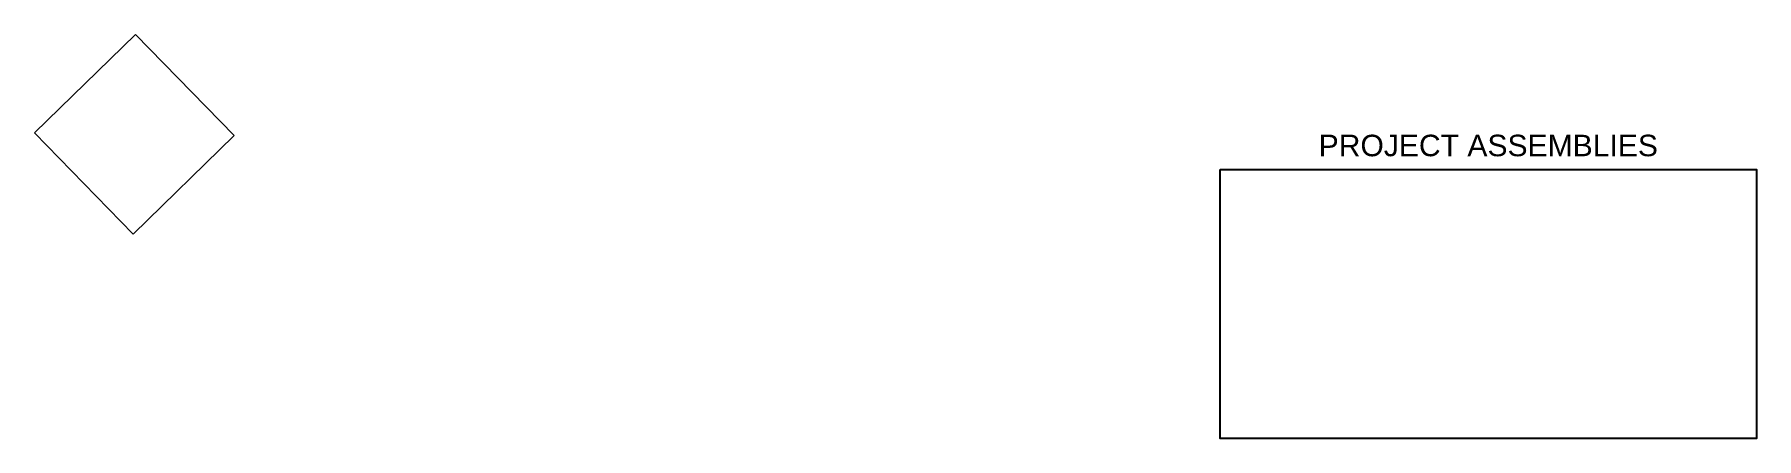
# Model space of a CAD drawing. Header units: feet. Extents: x 66434 to 70433, y 58896 to 59836.
import ezdxf

# ---------------------------------------------------------------- set-up
doc = ezdxf.new("R2010")
doc.units = ezdxf.units.FT
doc.header["$MEASUREMENT"] = 0
doc.layers.add('Building_PLN_x', color=1, linetype='Continuous', lineweight=0)
doc.layers.add('C-ROAD-ASSM', color=40, linetype='Continuous')
doc.styles.add('S4', font='arial.ttf', dxfattribs={"height": 0.0556})

msp = doc.modelspace()

# ---------------------------------------------------------------- linework, layer by layer
at = {"layer": 'Building_PLN_x', "elevation": 5602.8}
msp.add_lwpolyline([(66434.2, 59606.6), (66669.1, 59835.6), (66898.1, 59600.8), (66663.3, 59371.7)], close=True, dxfattribs=at)
at = {"layer": 'C-ROAD-ASSM'}
msp.add_lwpolyline([(69187.5, 59522), (70433.5, 59522), (70433.5, 58896.3), (69187.5, 58896.3)], close=True, dxfattribs=at)

# ---------------------------------------------------------------- texts
at = {"layer": 'C-ROAD-ASSM', "insert": (69810.5, 59551.8), "char_height": 50, "attachment_point": 8, "style": 'S4'}
msp.add_mtext_dynamic_manual_height_columns('{\\W1;PROJECT ASSEMBLIES}', width=1165.773, gutter_width=27.8, heights=[0], dxfattribs=at)

doc.saveas('drawing.dxf')
